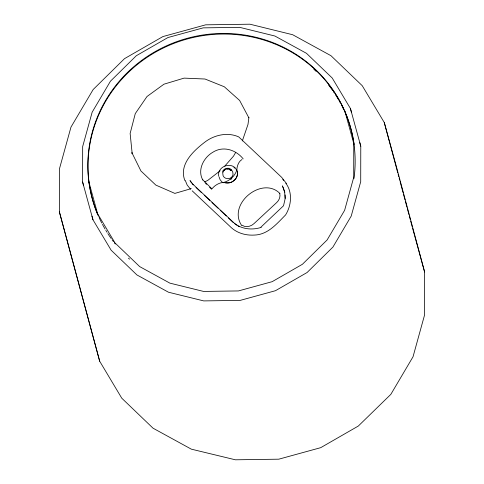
<?xml version="1.0" encoding="UTF-8"?>
<svg xmlns="http://www.w3.org/2000/svg" width="484" height="484" viewBox="0 0 484 484"><rect width="100%" height="100%" fill="white"/><g stroke="black" fill="none" stroke-linecap="round" stroke-linejoin="round"><path stroke-width="0.73" d="M59.381 211.883L59.447 168.843L70.973 127.11L93.17 89.522L124.521 58.643L162.89 36.578L205.67 24.829L249.938 24.2L292.675 34.733L330.977 55.708L362.232 85.692L384.272 122.525L395.664 163.931L424.619 272.002L424.553 315.042L413.027 356.781L390.83 394.369L358.311 426.047L320.704 447.67L278.778 459.183L235.387 459.8L191.325 449.158L153.023 428.183L121.768 398.193L99.692 361.233L59.381 211.883L99.692 361.233M82.613 182.038L82.667 146.567L92.166 112.167L110.461 81.185L136.3 55.733L167.924 37.546L203.183 27.866L239.671 27.346L274.9 36.028L306.469 53.313L332.23 78.033L350.422 108.495L360.774 146.21L360.713 181.681L351.215 216.082L332.925 247.064L307.086 272.516L275.457 290.702L240.197 300.389L203.71 300.903L168.48 292.221L136.911 274.936L111.151 250.216L92.958 219.754L82.613 182.038L83.569 185.626M248.921 117.412L247.989 124.43L242.333 140.941M222.35 172.486C222.888 168.208 228.999 166.653 231.624 170.005M223.13 172.34C223.566 168.819 228.593 167.543 230.759 170.295M236.87 169.92C235.024 175.976 229.858 180.701 223.82 182.414C231.231 185.572 240.397 177.483 236.809 169.823C237.136 165.897 238.412 161.698 241.958 159.502M235.726 152.327L233.524 156.126L224.8 166.097M224.11 170.646L224.903 169.89M260.955 227.117L283.533 205.754L285.034 199.208L284.701 192.221L282.42 185.874L282.777 186.522M230.808 179.413L231.8 178.608M220.135 170.779L207.872 180.314L204.563 182.002M261.233 227.377L261.142 227.419C251.849 230.372 241.068 229.259 233.627 222.573L192.898 184.222L190.012 180.593L191.64 183.109M191.277 188.615L174.857 193.394L155.83 185.094L140.923 170.967L131.908 152.684L132.192 153.737L130.135 133.469L135.278 113.607L147.009 96.51L163.943 84.192L184.077 78.124L205.022 79.019L224.304 86.769L239.634 100.46L248.849 117.8M226.942 169.061L228.061 169.043M229.138 169.303L230.892 170.543M242.085 225.229C245.715 227.782 250.845 226.566 253.918 223.681L276.673 202.56C279.117 200.291 280.623 196.758 279.722 193.443M223.209 182.783L221.938 181.966L220.081 179.661L219.089 176.908M234.565 223.614L236.888 225.205M238.049 226.004L239.211 226.796M235.363 168.021C229.277 161.759 217.044 167.325 218.689 176.194M233.905 167.446L235.139 168.311M243.186 158.873C235.962 149.75 223.082 145.599 212.778 152.291C203.576 157.59 197.121 170.072 202.826 180.042M209.566 187.272L211.617 189.202M196.008 187.459L201.513 192.644M204.26 195.233L209.766 200.412M211.968 202.487L218.024 208.187M220.226 210.262L226.276 215.961M228.478 218.036L233.433 222.694M192.166 190.799L231.527 227.855C237.771 233.342 246.047 235.551 254.251 235.079C267.948 234.71 276.679 223.838 285.584 214.938C291.416 205.579 292.729 192.305 285.79 183.2M202.403 179.413L211.931 188.875C214.164 186.037 217.28 183.896 220.74 182.855C224.788 181.796 229.356 184.198 233.07 181.24C236.228 179.213 238.086 175.305 237.348 171.578M205.531 183.327L206.493 184.38M192.444 183.987L193.255 184.87M190.527 189.25L187.139 184.973L185.311 180.514M286.425 183.472L281.73 177.404L238.727 136.911C227.407 131.781 213.789 135.03 204.321 142.532C193.086 151.226 178.705 164.687 184.87 180.568M282.801 179.34L283.654 180.441M235.756 168.741L236.64 169.926M241.679 225.532C227.069 203.976 262.267 175.547 279.964 193.515M283.031 187.223L284.804 192.16M414.225 234.226L412.64 228.406M414.631 235.678L424.619 272.002M344.783 110.848L353.762 143.488L353.707 177.41L344.626 210.31L327.13 239.943L302.415 264.282L272.171 281.67L238.449 290.932L203.558 291.428L169.866 283.128L139.676 266.593L115.041 242.956L97.641 213.825L88.663 181.179M384.272 122.525L397.769 172.909M398.163 174.367L398.749 176.557M399.143 178.021L399.73 180.211M400.117 181.669L403.057 192.62M403.444 194.084L405.011 199.922M405.404 201.386L406.965 207.225M407.359 208.689L408.926 214.527M409.313 215.991L410.293 219.639M410.686 221.103L412.253 226.942M359.812 142.629L360.774 146.21M350.422 108.495L351.384 112.076M91.996 216.173L92.958 219.754M285.161 194.961L285.324 198.458M222.749 173.205L223.1 175.716A5.947 5.336 -28.9 0 0 225.919 178.33L228.587 178.626L229.894 178.275A4.786 4.289 -28.9 0 0 232.707 175.577L233.058 174.337L232.701 171.82A5.947 5.336 -28.9 0 0 231.062 169.83M98.518 216.245A133.947 129.682 -15 0 1 203.492 34.902A133.947 129.682 -15 0 1 353.992 178.469M129.567 259.176A133.947 129.682 -15 0 1 128.466 258.166M115.319 244.009A133.947 129.682 -15 0 1 114.393 242.829M113.474 241.637A133.947 129.682 -15 0 1 112.125 239.822M111.241 238.594A133.947 129.682 -15 0 1 107.835 233.566M107.018 232.284A133.947 129.682 -15 0 1 105.827 230.342M105.052 229.029A133.947 129.682 -15 0 1 102.463 224.388M101.761 223.045A133.947 129.682 -15 0 1 99.129 217.618M97.798 214.823A133.947 129.682 -15 0 1 187.272 38.98A133.947 129.682 -15 0 1 354.113 144.432M313.874 69.285A133.947 129.682 -15 0 1 316.07 71.317M328.582 85.039A133.947 129.682 -15 0 1 332.641 90.484M333.506 91.73A133.947 129.682 -15 0 1 334.353 92.988M335.606 94.894A133.947 129.682 -15 0 1 338.77 100.091M339.526 101.41A133.947 129.682 -15 0 1 340.258 102.741M341.329 104.744A133.947 129.682 -15 0 1 342.025 106.093M342.696 107.442A133.947 129.682 -15 0 1 343.676 109.481M346.381 115.658A133.947 129.682 -15 0 1 346.937 117.049"/></g></svg>
